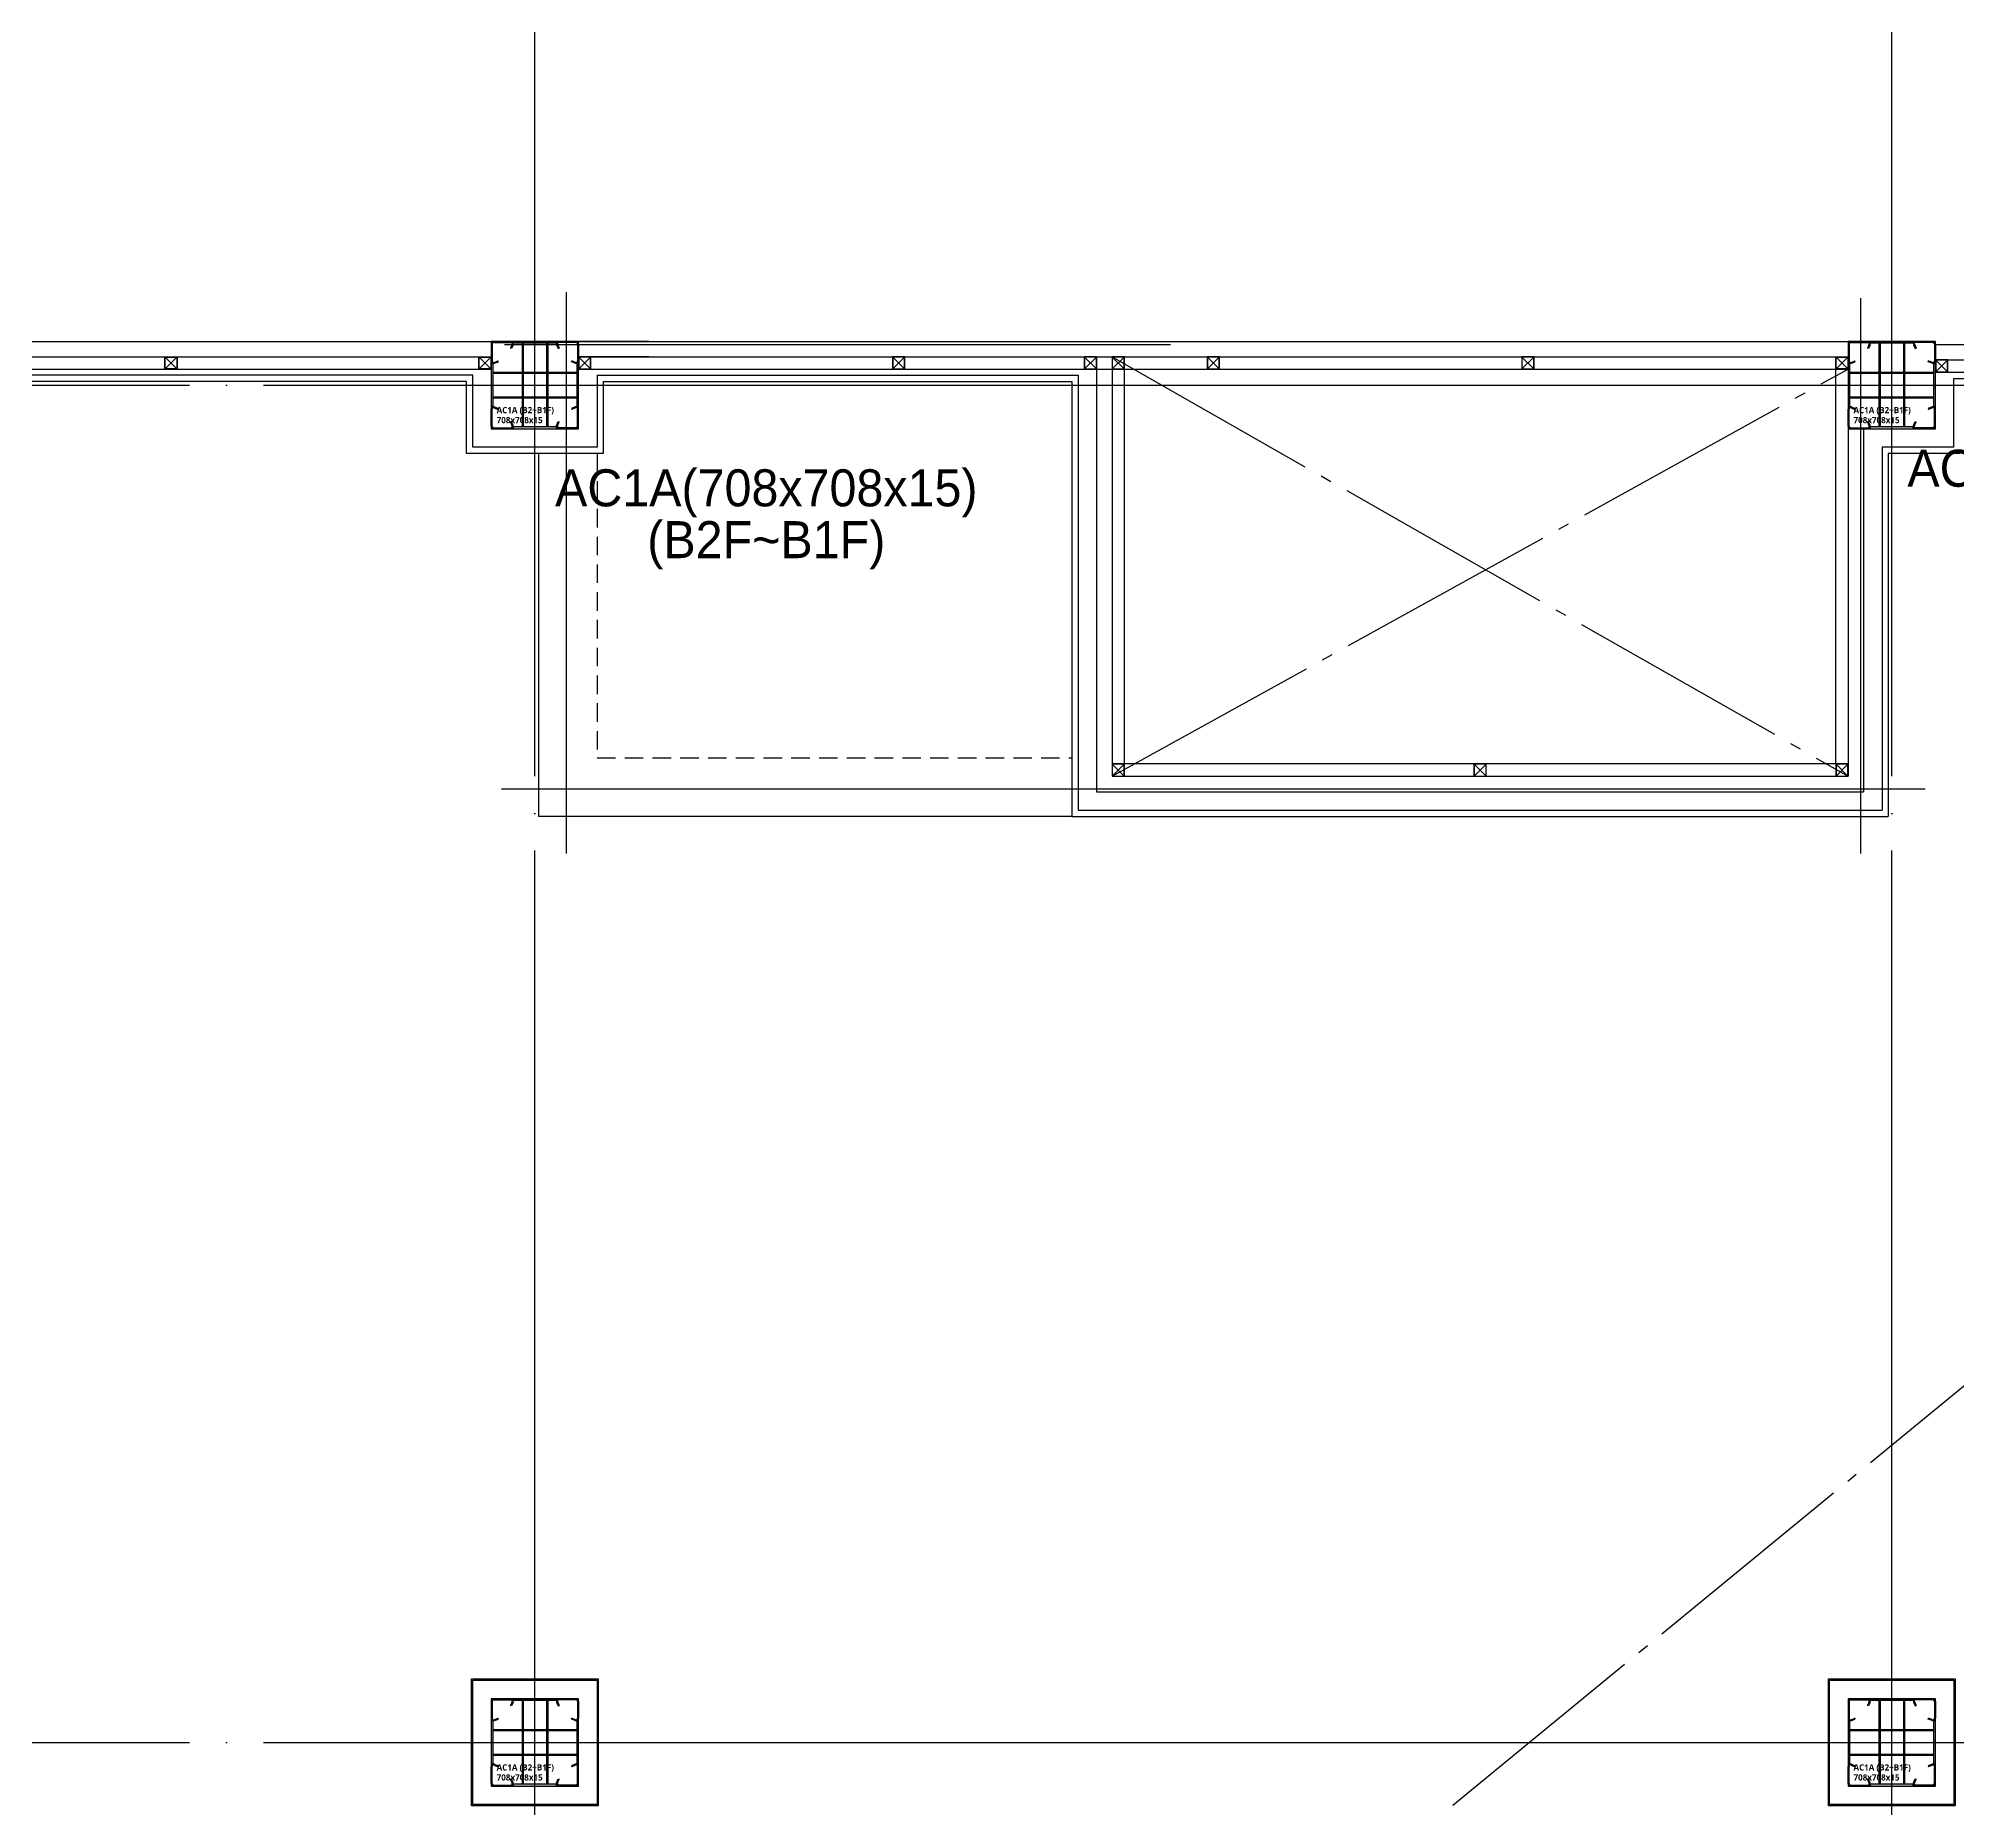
# Model space of a CAD drawing. Header units: millimetres. Extents: x -47382 to 204618, y -51045 to 127155.
# Drawn here: x 53975 to 69534, y 28834 to 43180 of the extents above; entities that cross this region are included whole.
import ezdxf
from ezdxf.enums import TextEntityAlignment as Align

# ---------------------------------------------------------------- set-up
doc = ezdxf.new("R2010")
doc.units = ezdxf.units.MM
doc.header["$LTSCALE"] = 300
doc.header["$MEASUREMENT"] = 0
for name, pattern in [('CEN', [62, 60, -1, 0, -1]), ('DASHED', [0.75, 0.5, -0.25]), ('STD_SHAFT', [7.3, 6, -0.5, 0.3, -0.5])]:
    doc.linetypes.add(name, pattern=pattern)
doc.layers.get('0').update_dxf_attribs({"linetype": 'CONTINUOUS'})
doc.layers.get('Defpoints').update_dxf_attribs({"color": 153, "linetype": 'CONTINUOUS'})
for name, color, linetype in [('A-CEN', 1, 'CEN'), ('A-FLOR-EQPM-PAD', 7, 'CONTINUOUS'), ('A-FLOR-FLIN-TYP2', 8, 'CONTINUOUS'), ('A-FLOR-OPEN-BELO', 6, 'STD_SHAFT'), ('A-FLOR-PANL', 6, 'CONTINUOUS'), ('A-ST-AXIS-CEN', 252, 'CEN'), ('A-ST-COL', 2, 'CONTINUOUS'), ('Bound', 9, 'CONTINUOUS'), ('XREF-PLAN$0$A-STEEL', 7, 'CONTINUOUS'), ('갈바륨 V-115', 141, 'CONTINUOUS'), ('갈바륨 W-140', 71, 'CONTINUOUS'), ('저온단열', 160, 'CONTINUOUS')]:
    doc.layers.add(name, color=color, linetype=linetype)
doc.layers.add('Defpoint', color=161, linetype='CONTINUOUS', plot=False)
doc.styles.add('SH_대대리576', font='NanumGothicBold.ttf')
doc.styles.add('돋움', font='')
doc.styles.get('돋움').set_extended_font_data('Dotum')

# ---------------------------------------------------------------- blocks, each defined once
blk = doc.blocks.new('XREF-PLAN$0$각-100X100')
at = {"layer": 'XREF-PLAN$0$A-STEEL', "color": 1}
for p, q in [((-47.7, -47.7), (47.7, 47.7)), ((-47.7, 47.7), (47.7, -47.7))]:
    blk.add_line(p, q, dxfattribs=at)
at = {"layer": 'XREF-PLAN$0$A-STEEL'}
blk.add_lwpolyline([(-50, -50), (50, -50), (50, 50), (-50, 50)], close=True, dxfattribs=at)
at = {"layer": 'XREF-PLAN$0$A-STEEL', "color": 8}
blk.add_lwpolyline([(-47.7, -47.7), (47.7, -47.7), (47.7, 47.7), (-47.7, 47.7)], close=True, dxfattribs=at)
blk = doc.blocks.new('AC1A(b2~b1f)')
for points in [[(199, 728), (549, 728), (549, 713), (199, 713)], [(20, 549), (20, 199), (35, 199), (35, 549)], [(728, 199), (728, 549), (713, 549), (713, 199)], [(199, 20), (549, 20), (549, 35), (199, 35)]]:
    blk.add_hatch(color=9).paths.add_polyline_path(points)
for p, q in [((270, 713), (270, 35)), ((279, 713), (279, 35)), ((469, 713), (469, 35)), ((478, 713), (478, 35)), ((35, 478), (713, 478)), ((35, 469), (713, 469)), ((35, 279), (713, 279)), ((35, 270), (713, 270))]:
    blk.add_line(p, q)
at = {"color": 8, "linetype": 'Continuous'}
for points in [[(199, 728), (549, 728), (549, 713), (199, 713)], [(20, 549), (20, 199), (35, 199), (35, 549)], [(728, 199), (728, 549), (713, 549), (713, 199)], [(199, 20), (549, 20), (549, 35), (199, 35)]]:
    blk.add_lwpolyline(points, close=True, dxfattribs=at)
at = {"layer": 'A-ST-COL'}
for p, q in [((20, 708), (20, 569)), ((28, 708), (28, 569)), ((40, 728), (179, 728)), ((40, 720), (179, 720)), ((190, 704), (177, 673)), ((185, 670), (177, 673)), ((198, 701), (185, 670)), ((550, 701), (563, 670)), ((558, 704), (571, 673)), ((563, 670), (571, 673)), ((708, 728), (569, 728)), ((708, 720), (569, 720)), ((720, 708), (720, 569)), ((728, 708), (728, 569)), ((44, 558), (75, 571)), ((47, 550), (78, 563)), ((78, 563), (75, 571)), ((670, 563), (673, 571)), ((701, 550), (670, 563)), ((704, 558), (673, 571)), ((20, 40), (20, 179)), ((28, 40), (28, 179)), ((44, 190), (75, 177)), ((47, 198), (78, 185)), ((78, 185), (75, 177)), ((701, 198), (670, 185)), ((670, 185), (673, 177)), ((704, 190), (673, 177)), ((720, 40), (720, 179)), ((728, 40), (728, 179)), ((40, 28), (179, 28)), ((40, 20), (179, 20)), ((185, 78), (177, 75)), ((190, 44), (177, 75)), ((198, 47), (185, 78)), ((550, 47), (563, 78)), ((558, 44), (571, 75)), ((563, 78), (571, 75)), ((708, 28), (569, 28)), ((708, 20), (569, 20))]:
    blk.add_line(p, q, dxfattribs=at)
for centre, radius, start, end in [((40, 708), 20, 90, 180), ((40, 708), 12, 90, 180), ((179, 708), 20, 340, 90), ((179, 708), 12, 340, 90), ((569, 708), 20, 90, 200), ((569, 708), 12, 90, 200), ((708, 708), 20, 0, 90), ((708, 708), 12, 0, 90), ((40, 569), 20, 180, 290), ((40, 569), 12, 180, 290), ((708, 569), 20, 250, 0), ((708, 569), 12, 250, 0), ((40, 179), 20, 70, 180), ((40, 179), 12, 70, 180), ((708, 179), 20, 0, 110), ((708, 179), 12, 0, 110), ((40, 40), 20, 180, 270), ((40, 40), 12, 180, 270), ((179, 40), 20, 270, 20), ((179, 40), 12, 270, 20), ((569, 40), 20, 160, 270), ((569, 40), 12, 160, 270), ((708, 40), 20, 270, 0), ((708, 40), 12, 270, 0)]:
    blk.add_arc(centre, radius, start, end, dxfattribs=at)
at = {"layer": 'Bound', "color": 9, "linetype": 'Continuous'}
for p, q in [((728, 728), (20, 728)), ((20, 728), (20, 20)), ((728, 20), (728, 728)), ((20, 20), (728, 20))]:
    blk.add_line(p, q, dxfattribs=at)
at = {"layer": 'Defpoint'}
for p, q in [((374, 0), (374, 748)), ((0, 374), (748, 374))]:
    blk.add_line(p, q, dxfattribs=at)
at = {"layer": 'Defpoint', "linetype": 'Continuous', "style": 'SH_대대리576'}
for s, p in [('AC1A (B2~B1F)', (64, 171)), ('708x708x15', (64, 90))]:
    blk.add_text(s, height=50, dxfattribs=at).set_placement(p, align=Align.MIDDLE_LEFT)
blk = doc.blocks.new('ACT 지하2층구조평면도')
for p in [(105008, 91042), (116008, 91042), (105008, 80042), (116008, 80042)]:
    blk.add_blockref('AC1A(b2~b1f)', p)

msp = doc.modelspace()

# ---------------------------------------------------------------- linework, layer by layer
at = {"layer": 'A-CEN'}
for p, q in [((58254, 41125), (58254, 36575)), ((68746, 41075), (68746, 36575)), ((57754, 40700), (63154, 40700)), ((57729, 37100), (69271, 37100))]:
    msp.add_line(p, q, dxfattribs=at)
at = {"layer": 'A-FLOR-EQPM-PAD', "linetype": 'DASHED'}
msp.add_lwpolyline([(58504, 39817), (58504, 37350), (62354, 37350)], dxfattribs=at)
at = {"layer": 'A-FLOR-FLIN-TYP2'}
for p, q in [((47354, 40500), (57646, 40500)), ((58354, 40500), (68646, 40500)), ((62779, 37300), (62779, 40500)), ((68546, 37300), (68546, 40500)), ((69454, 40475), (79671, 40475)), ((68546, 37300), (62779, 37300))]:
    msp.add_line(p, q, dxfattribs=at)
at = {"layer": 'A-FLOR-OPEN-BELO'}
for p, q in [((62679, 40600), (68646, 37200)), ((62679, 37200), (68646, 40500)), ((40050, 8021), (79471, 40375))]:
    msp.add_line(p, q, dxfattribs=at)
at = {"layer": 'A-FLOR-PANL'}
for p, q in [((47354, 40725), (57646, 40725)), ((58354, 40725), (68646, 40725)), ((58924, 40725), (58354, 40725)), ((69354, 40700), (79671, 40700)), ((47354, 40600), (57646, 40600)), ((58354, 40600), (68646, 40600)), ((58924, 40600), (58354, 40600)), ((62554, 40600), (62554, 37075)), ((62679, 40600), (62679, 37200)), ((69354, 40575), (79671, 40575)), ((68646, 40017), (68646, 37200)), ((68771, 40017), (68771, 37075)), ((58029, 39817), (58029, 36875)), ((62679, 37200), (68646, 37200)), ((62554, 37075), (68771, 37075)), ((62354, 36875), (58029, 36875))]:
    msp.add_line(p, q, dxfattribs=at)
at = {"layer": 'A-ST-AXIS-CEN'}
for p, q in [((58000, 0), (58000, 99371)), ((69000, 0), (69000, 99371)), ((0, 40371), (142000, 40371)), ((0, 29371), (142000, 29371))]:
    msp.add_line(p, q, dxfattribs=at)
at = {"layer": '갈바륨 V-115'}
for p, q in [((57446, 40400), (47554, 40400)), ((57446, 39817), (57446, 40400)), ((58554, 40400), (58554, 39817)), ((58554, 40400), (62354, 40400)), ((62354, 40400), (62354, 36875)), ((58554, 39817), (57446, 39817)), ((69554, 39817), (68971, 39817)), ((68971, 39817), (68971, 36875)), ((62354, 36875), (68971, 36875))]:
    msp.add_line(p, q, dxfattribs=at)
at = {"layer": '갈바륨 W-140'}
for points in [[(57486, 29885), (58514, 29885), (58514, 28857), (57486, 28857)], [(68486, 29885), (69514, 29885), (69514, 28857), (68486, 28857)]]:
    msp.add_lwpolyline(points, close=True, dxfattribs=at)
at = {"layer": '저온단열'}
for p, q in [((57496, 40450), (47504, 40450)), ((57496, 39867), (57496, 40450)), ((58504, 40450), (58504, 39867)), ((58504, 40450), (62404, 40450)), ((62404, 40450), (62404, 36925)), ((69504, 39867), (69504, 40425)), ((69504, 40425), (79521, 40425)), ((58504, 39867), (57496, 39867)), ((69504, 39867), (68921, 39867)), ((68921, 39867), (68921, 36925)), ((62404, 36925), (68921, 36925))]:
    msp.add_line(p, q, dxfattribs=at)
for points in [[(57496, 29875), (58504, 29875), (58504, 28867), (57496, 28867)], [(68496, 29875), (69504, 29875), (69504, 28867), (68496, 28867)]]:
    msp.add_lwpolyline(points, close=True, dxfattribs=at)

# ---------------------------------------------------------------- block references
msp.add_blockref('ACT 지하2층구조평면도', (-47382, -51045))
at = {"ltscale": 5, "xscale": -1}
for p in [(55050, 40550), (57596, 40550), (68596, 40550)]:
    msp.add_blockref('XREF-PLAN$0$각-100X100', p, dxfattribs=at)
at = {"ltscale": 5}
for p in [(58404, 40550), (60950, 40550), (62504, 40550), (62729, 40550), (63500, 40550), (66050, 40550), (69404, 40525), (62729, 37250), (65663, 37250), (68596, 37250)]:
    msp.add_blockref('XREF-PLAN$0$각-100X100', p, dxfattribs=at)

# ---------------------------------------------------------------- texts
at = {"layer": 'Defpoints', "linetype": 'Continuous', "style": '돋움'}
for s, p in [('AC1A(708x708x15)', (70839, 39457)), ('AC1A(708x708x15)', (59876, 39298)), ('(B2F~B1F)', (59876, 38878))]:
    msp.add_text(s, height=300, dxfattribs=at).set_placement(p, align=Align.BOTTOM_CENTER)

doc.saveas('drawing.dxf')
